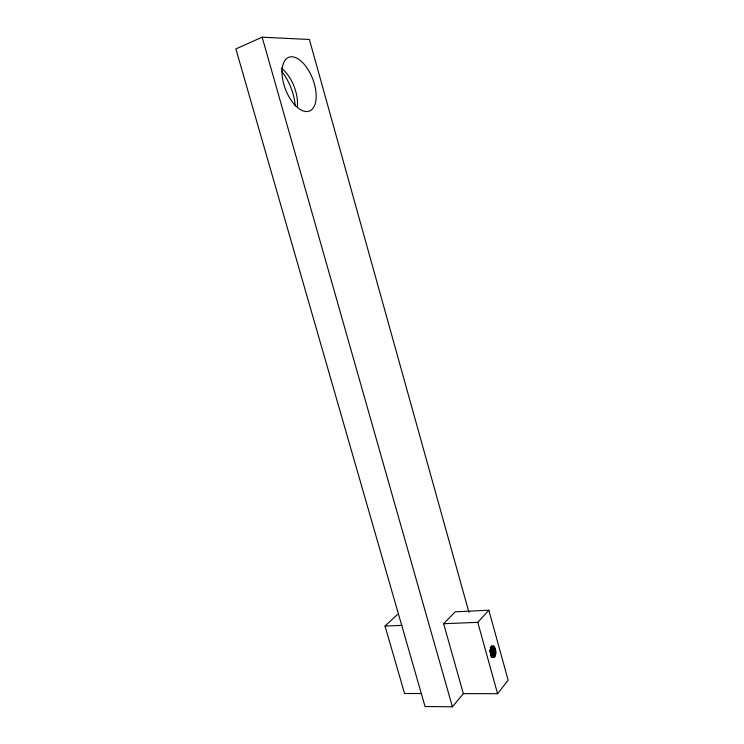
<?xml version="1.0" encoding="UTF-8"?>
<svg xmlns="http://www.w3.org/2000/svg" width="744" height="744" viewBox="0 0 744 744"><rect width="100%" height="100%" fill="white"/><g stroke="black" fill="none" stroke-linecap="round" stroke-linejoin="round"><path stroke-width="1.12" d="M463.363 693.631L497.587 693.706L508.133 680.156L488.845 610.229L455.216 611.819L443.629 623.714L463.363 693.631L452.399 706.8L425.057 706.521L235.867 48.909L262.158 37.2L309.392 39.479L468.925 612.303M443.629 623.714L477.769 622.337L488.845 610.229M421.625 693.538L404.569 693.501L385.02 626.067L397.426 614.535M385.02 626.067L402.02 625.379M491.207 646.257L493.505 646.201C496.36 648.526 497.197 656.617 492.872 657.231C489.989 654.934 489.152 646.75 493.505 646.201L491.263 646.248M491.644 646.564L493.942 646.508L491.7 646.536M490.919 647.057L494.36 646.973L491.003 647.001M490.147 647.699L494.732 647.578L491.245 647.596M490.482 648.424L495.067 648.312L490.426 648.312M490.752 649.252L495.337 649.149L490.705 649.121M489.812 650.191L495.551 650.061L489.775 650.014M489.952 651.149L495.681 651.019L489.924 650.963M490.008 652.125L495.746 652.004L489.998 651.939M491.142 653.074L495.727 652.972L491.142 652.916M491.049 654.004L495.634 653.911L491.059 653.855M490.873 654.878L495.467 654.776L490.901 654.739M490.64 655.65L495.234 655.557L490.677 655.529M491.133 656.812L494.583 656.747L491.18 656.747M491.886 657.166L494.193 657.119L491.924 657.129M262.158 37.2L452.399 706.8M477.769 622.337L497.587 693.706M281.362 70.968A36.558 19.27 68.4 0 1 295.247 106.057M281.241 68.076A28.439 14.824 68.6 0 1 297.386 106.466M494.937 656.217L491.486 656.282L494.937 656.217M282.134 69.443A28.802 14.573 69 0 0 305.97 111.535A28.802 14.573 69 0 0 309.234 71.545A28.802 14.573 69 0 0 282.134 69.443"/></g></svg>
